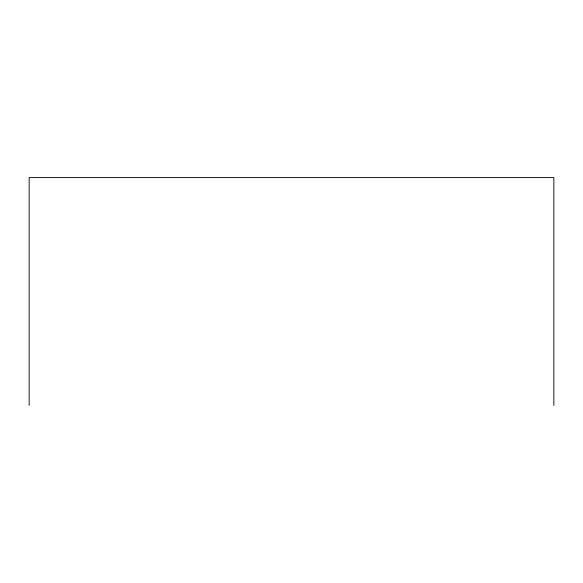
<?xml version="1.0" encoding="UTF-8"?>
<svg xmlns="http://www.w3.org/2000/svg" width="583" height="583" viewBox="0 0 583 583"><rect width="100%" height="100%" fill="white"/><g stroke="black" fill="none" stroke-linecap="round" stroke-linejoin="round"><path stroke-width="0.87" d="M553.85 405.418L553.85 177.582L29.15 177.582L29.15 405.418"/></g></svg>
